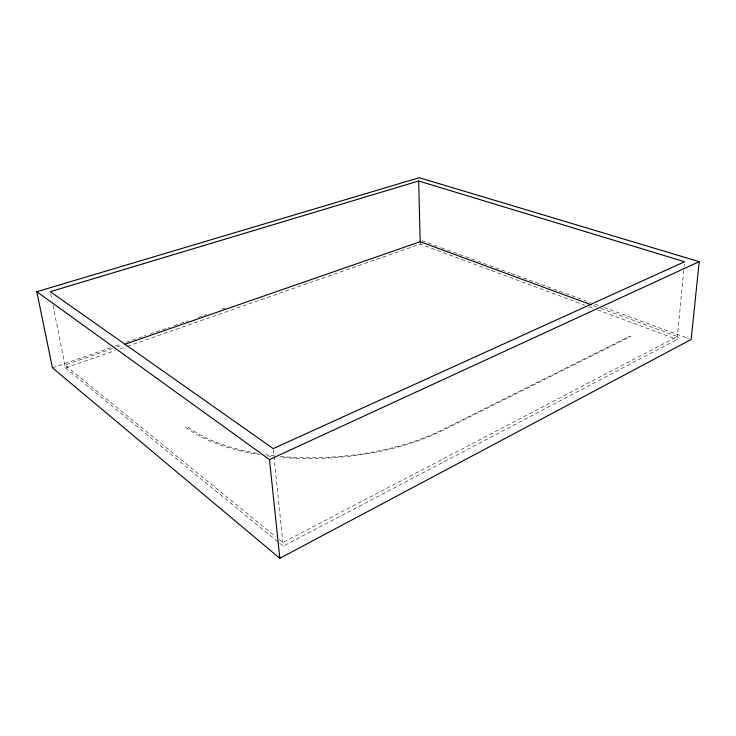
<?xml version="1.0" encoding="UTF-8"?>
<svg xmlns="http://www.w3.org/2000/svg" width="736" height="736" viewBox="0 0 736 736"><rect width="100%" height="100%" fill="white"/><g stroke="black" fill="none" stroke-linecap="round" stroke-linejoin="round"><path stroke-width="0.55" stroke-dasharray="3.68 2.76" d="M279.643 543.242L283.194 546.158L677.092 339.443L683.726 270.811M684.158 266.276L684.379 264.003M52.955 305.017L65.486 367.917L115.386 350.492M119.729 348.984L126.242 346.711M127.328 346.334L420.256 244.094L584.669 305.136M52.449 367.834L111.127 347.512M115.469 346.012L120.906 344.126M126.334 342.249L145.894 335.478M150.245 333.969L169.804 327.198M174.147 325.689L188.269 320.804M198.048 317.418L206.742 314.41M221.959 309.138L225.216 308.007M112.58 348.533L64.924 365.084L275.715 536.783M116.914 347.033L122.323 345.156M421.875 240.681L440.183 247.406M441.26 247.802L510.195 273.093M511.272 273.488L590.98 302.735M595.286 304.308L598.524 305.495M603.906 307.473L688.997 338.698M593.437 305.615L596.666 306.802M600.972 308.384L677.368 336.554L282.836 542.579L279.275 539.681M588.966 306.728L593.271 308.329M597.568 309.92L677.092 339.443M65.486 367.917L278.76 542.515M50.738 293.894L52.063 300.573M273.332 449.724L283.194 546.158M420.192 241.73L420.256 244.094M280.287 456.412A165.637 78.228 -4.2 0 0 442.575 429.677L629.942 336.131L630.734 336.435L443.348 430.109A167.366 79.01 -4.2 0 1 280.039 457.249M274.657 455.842A165.637 78.228 -4.2 0 1 265.779 454.719M257.158 453.348A165.637 78.228 -4.2 0 1 187.119 426.475L185.766 427.423A167.366 79.01 -4.2 0 0 259.937 454.774M270.977 456.311A167.366 79.01 -4.2 0 1 267.619 455.888"/><path stroke-width="1.1" d="M699.2 261.666L691.15 339.489L279.827 558.293L52.449 367.834L36.8 291.704L419.235 177.707L699.2 261.666L269.477 459.577L36.8 291.704M124.494 344.402L420.192 241.73L591.284 304.814M418.655 181.001L50.287 291.677L273.212 448.592L684.6 261.74L418.655 181.001L420.192 241.73M269.477 459.577L279.827 558.293"/></g></svg>
